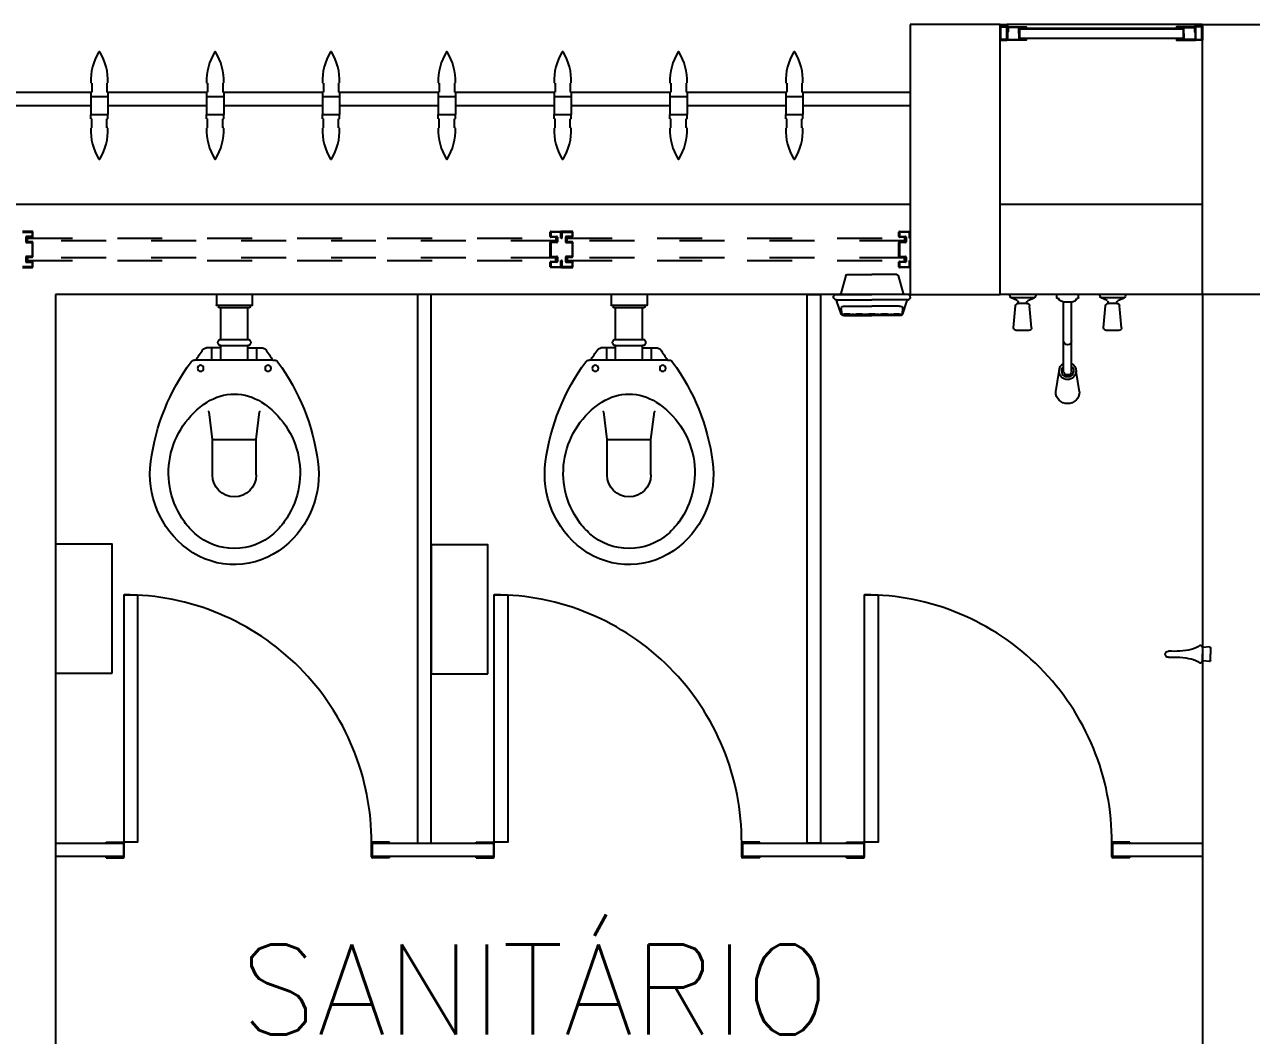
# Model space of a CAD drawing. Header units: millimetres. Extents: x 2128 to 2646, y 1972 to 2207.
# Drawn here: x 2356.643 to 2359.37, y 2113.717 to 2115.965 of the extents above; entities that cross this region are included whole.
import ezdxf

# ---------------------------------------------------------------- set-up
doc = ezdxf.new("R2010")
doc.units = ezdxf.units.MM
doc.linetypes.add('HIDDEN', pattern=[0.375, 0.25, -0.125])
for name, color, linetype in [('AR-ALV', 2, 'Continuous'), ('AR-BRISES', 1, 'Continuous'), ('AR-DIVISÓRIAS', 230, 'Continuous'), ('AR-ESQ', 1, 'Continuous'), ('AR-ESTC', 3, 'Continuous'), ('AR-LOUCAS', 2, 'Continuous'), ('AR-LOUÇAS', 1, 'Continuous'), ('AR-PORTA', 1, 'Continuous'), ('BR-PAINEL', 1, 'Continuous'), ('BR-SUPORTE', 1, 'Continuous'), ('DT-ESQ-BAGUETE-C', 1, 'Continuous'), ('DT-ESQ-PERFIL CADEIRA-C', 2, 'Continuous'), ('DT-ESQ-PERFIL CADEIRA-V', 2, 'Continuous'), ('DT-ESQ-VENEZIANA-C', 1, 'Continuous'), ('DT-ESQ-VENEZIANA-V', 1, 'Continuous'), ('DT-ESQ-VIDRO-PROJ', 32, 'HIDDEN'), ('DT-TXTMOD', 1, 'Continuous'), ('DV- VISTA', 2, 'Continuous'), ('DV-TEXTO', 2, 'Continuous'), ('mov', 1, 'Continuous'), ('pm1', 2, 'Continuous'), ('pm2', 2, 'Continuous'), ('TEXTO', 2, 'Continuous'), ('WC1', 1, 'Continuous'), ('WC2', 1, 'Continuous'), ('WC3', 1, 'Continuous')]:
    doc.layers.add(name, color=color, linetype=linetype)
doc.styles.add('S10', font='simplex.shx', dxfattribs={"height": 0.1})
doc.styles.add('S12', font='simplex.shx', dxfattribs={"width": 1.1, "height": 0.12})
doc.styles.add('UNB-100', font='simplex.shx', dxfattribs={"height": 0.2})

# ---------------------------------------------------------------- blocks, each defined once
blk = doc.blocks.new('CHVR-01P')
at = {"layer": 'WC1'}
for p, q in [((-0.08, 0.114), (-0.08, 0.086)), ((-0.074, 0.12), (-0.0254, 0.1155)), ((-0.02, 0.1096), (-0.0176, 0.1096)), ((-0.0139, 0.1119), (-0.0077, 0.1257)), ((-0.0015, 0.129), (-0.0052, 0.1279)), ((-0.074, 0.08), (-0.0254, 0.0845)), ((-0.02, 0.0904), (-0.0176, 0.0904)), ((-0.0139, 0.0881), (-0.0077, 0.0743)), ((-0.0015, 0.071), (-0.0052, 0.0721)), ((-0.2165, 0.0264), (-0.1704, 0.0189)), ((-0.1704, 0.0088), (-0.1537, 0.0088)), ((-0.1537, 0.0088), (-0.0176, 0.0088)), ((-0.0176, 0.0088), (-0.0133, 0.0174)), ((-0.0131, 0.0178), (-0.0132, 0.0176)), ((-0.0126, 0.0182), (-0.0088, 0.0206)), ((-0.0088, 0.0222), (-0.0088, 0.0206)), ((-0.0068, 0.0242), (0, 0.0242)), ((-0.2165, -0.0264), (-0.1704, -0.0189)), ((-0.1704, -0.0088), (-0.1537, -0.0088)), ((-0.1537, -0.0088), (-0.0176, -0.0088)), ((-0.0176, -0.0088), (-0.0133, -0.0174)), ((-0.0131, -0.0178), (-0.0132, -0.0176)), ((-0.0126, -0.0182), (-0.0088, -0.0206)), ((-0.0088, -0.0206), (-0.0088, -0.0222)), ((-0.0068, -0.0242), (0, -0.0242)), ((-0.074, -0.08), (-0.0254, -0.0845)), ((-0.0139, -0.0881), (-0.0077, -0.0743)), ((-0.0015, -0.071), (-0.0052, -0.0721)), ((-0.08, -0.086), (-0.08, -0.114)), ((-0.02, -0.0904), (-0.0176, -0.0904)), ((-0.074, -0.12), (-0.0254, -0.1155)), ((-0.02, -0.1096), (-0.0176, -0.1096)), ((-0.0139, -0.1119), (-0.0077, -0.1257)), ((-0.0015, -0.129), (-0.0052, -0.1279))]:
    blk.add_line(p, q, dxfattribs=at)
for centre, radius, start, end in [((-0.074, 0.114), 0.006, 90, 180), ((-0.026, 0.1096), 0.006, 0, 84.4007), ((-0.0176, 0.1136), 0.004, 270, 335.6127), ((-0.004, 0.1241), 0.004, 107.5303, 155.6127), ((-0.001, 0.1282), 0.001, 0, 122.0054), ((-0.074, 0.086), 0.006, 180, 270), ((-0.026, 0.0904), 0.006, 275.5993, 0), ((-0.0176, 0.0864), 0.004, 24.3873, 90), ((-0.004, 0.0759), 0.004, 204.3873, 252.4697), ((-0.001, 0.0718), 0.001, 237.9946, 0), ((0, 0.07), 0.000002, 180, 270), ((-0.2165, 0), 0.0264, 90, 270), ((-0.1704, 0), 0.0189, 90, 270), ((-0.1704, 0), 0.0088, 90, 270), ((-0.1704, 0), 0.0189, 27.7177, 90), ((-0.0115, 0.0165), 0.002, 122.7806, 153.4349), ((-0.0068, 0.0222), 0.002, 90, 180), ((-0.1704, 0), 0.0189, 270, 332.2823), ((-0.0115, -0.0165), 0.002, 206.5651, 237.2194), ((-0.0068, -0.0222), 0.002, 180, 270), ((-0.074, -0.086), 0.006, 90, 180), ((-0.004, -0.0759), 0.004, 107.5303, 155.6127), ((-0.001, -0.0718), 0.001, 0, 122.0054), ((-0.026, -0.0904), 0.006, 0, 84.4007), ((-0.0176, -0.0864), 0.004, 270, 335.6127), ((-0.074, -0.114), 0.006, 180, 270), ((-0.026, -0.1096), 0.006, 275.5993, 0), ((-0.0176, -0.1136), 0.004, 24.3873, 90), ((-0.004, -0.1241), 0.004, 204.3873, 252.4697), ((-0.001, -0.1282), 0.001, 237.9946, 0), ((0, -0.13), 0.000002, 180, 270)]:
    blk.add_arc(centre, radius, start, end, dxfattribs=at)
at = {"layer": 'WC2'}
for p, q in [((-0.02, 0.1096), (-0.02, 0.0904)), ((-0.0077, 0.1257), (-0.0077, 0.0743)), ((-0.0176, 0.0088), (-0.0176, -0.0088)), ((-0.0077, -0.0743), (-0.0077, -0.1257)), ((-0.02, -0.0904), (-0.02, -0.1096))]:
    blk.add_line(p, q, dxfattribs=at)
for centre, radius, start, end in [((-0.1704, 0), 0.0132, 41.8103, 318.1897), ((-0.1031, 0), 0.0088, 90, 270)]:
    blk.add_arc(centre, radius, start, end, dxfattribs=at)
blk = doc.blocks.new('pb55-gr-01p')
at = {"layer": 'mov'}
blk.add_arc((0.0015, 0.0172), 0.55, 359.7335, 90, dxfattribs=at)
at = {"layer": 'pm1'}
blk.add_lwpolyline([(0.0315, 0.5673), (0.0315, 0.0172), (0.0015, 0.0172), (0.0015, 0.5673)], close=True, dxfattribs=at)
at = {"layer": 'pm2'}
for p, q in [((-0.0385, 0.0172), (-0.0008, 0.0172)), ((-0.0385, 0.0158), (-0.0385, 0.0172)), ((-0.0008, 0.0158), (-0.0385, 0.0158)), ((0, 0.015), (0, -0.015)), ((0.0015, -0.0152), (0.0015, 0.015)), ((0.5515, -0.0152), (0.5515, 0.015)), ((0.553, 0.015), (0.553, -0.015)), ((0.5915, 0.0172), (0.5537, 0.0172)), ((0.5537, 0.0158), (0.5915, 0.0158)), ((0.5915, 0.0158), (0.5915, 0.0172)), ((-0.001, -0.016), (-0.0385, -0.016)), ((-0.0385, -0.0175), (-0.0385, -0.016)), ((-0.0385, -0.0175), (-0.0008, -0.0175)), ((0.5915, -0.0175), (0.5537, -0.0175)), ((0.554, -0.016), (0.5915, -0.016)), ((0.5915, -0.0175), (0.5915, -0.016))]:
    blk.add_line(p, q, dxfattribs=at)
for centre, radius, start, end in [((-0.0008, 0.015), 0.00225, 0, 90), ((-0.0008, 0.015), 0.00075, 0, 90), ((0.5537, 0.015), 0.00225, 90, 180), ((0.5537, 0.015), 0.00075, 90, 180), ((-0.001, -0.015), 0.001, 270, 0), ((-0.0008, -0.0152), 0.00225, 270, 0), ((0.5537, -0.0152), 0.00225, 180, 270), ((0.554, -0.015), 0.001, 180, 270)]:
    blk.add_arc(centre, radius, start, end, dxfattribs=at)
blk = doc.blocks.new('DV4')
at = {"layer": 'DV- VISTA'}
blk.add_lwpolyline([(0.03, 0), (0.03, -1.22), (0, -1.22), (0, 0)], close=True, dxfattribs=at)
at = {"layer": 'DV-TEXTO', "style": 'S12'}
for tag, p, flags in [('ACABAMENTO', (0.3815, -0.3084), 3), ('CANTONEIRA', (0.5815, -0.3084), 3), ('DIVISÓRIA', (-0.0185, -0.3084), 2), ('TAMANHO', (0.1815, -0.3084), 3)]:
    blk.add_attdef(tag, p, '', height=0.12, rotation=90, dxfattribs=dict(at, flags=flags))
blk = doc.blocks.new('DV3')
at = {"layer": 'DV- VISTA'}
blk.add_lwpolyline([(0.03, 0), (0.03, -0.15), (0, -0.15), (0, 0)], close=True, dxfattribs=at)
at = {"layer": 'DV-TEXTO', "style": 'S12'}
for tag, p, flags in [('ACABAMENTO', (0.3798, -0.2006), 3), ('CANTONEIRA', (0.5798, -0.2006), 3), ('DIVISÓRIA', (-0.0202, -0.2006), 2), ('TAMANHO', (0.1798, -0.2006), 3)]:
    blk.add_attdef(tag, p, '', height=0.12, rotation=90, dxfattribs=dict(at, flags=flags))
blk = doc.blocks.new('DV9')
at = {"layer": 'DV- VISTA'}
blk.add_lwpolyline([(0.27, -0.03), (0, -0.03), (0, 0), (0.27, 0)], close=True, dxfattribs=at)
at = {"layer": 'DV-TEXTO', "style": 'S12'}
for tag, p, flags in [('DIVISÓRIA', (0.0161, 0.0342), 2), ('TAMANHO', (0.0161, -0.1658), 3), ('ACABAMENTO', (0.0161, -0.3658), 3), ('CANTONEIRA', (0.0161, -0.5658), 3)]:
    blk.add_attdef(tag, p, '', height=0.12, dxfattribs=dict(at, flags=flags))
blk = doc.blocks.new('DV12')
at = {"layer": 'DV- VISTA'}
blk.add_lwpolyline([(0.03, 0.2), (0.03, 0), (0, 0), (0, 0.2)], close=True, dxfattribs=at)
at = {"layer": 'DV-TEXTO', "style": 'S12'}
for tag, p, flags in [('ACABAMENTO', (0.3798, -0.0006), 3), ('CANTONEIRA', (0.5798, -0.0006), 3), ('DIVISÓRIA', (-0.0202, -0.0006), 2), ('TAMANHO', (0.1798, -0.0006), 3)]:
    blk.add_attdef(tag, p, '', height=0.12, rotation=90, dxfattribs=dict(at, flags=flags))
blk = doc.blocks.new('EF59-P')
at = {"layer": 'DT-ESQ-VIDRO-PROJ', "ltscale": 0.1}
for points in [[(0.025, -0.1285), (0.025, -0.1385, -0.414214), (0.0235, -0.14), (0.0015, -0.14, -0.414214), (0, -0.1385), (0, -0.125), (0.0015, -0.125), (0.0015, -0.138, 0.414214), (0.002, -0.1385), (0.023, -0.1385, 0.414214), (0.0235, -0.138), (0.0235, -0.1285), (0.0105, -0.1285, -0.414214), (0.009, -0.127), (0.009, -0.117, -0.414214), (0.0105, -0.1155), (0.0235, -0.1155), (0.0235, -0.0845), (0.0105, -0.0845, -0.414214), (0.009, -0.083), (0.009, -0.073, -0.414214), (0.0105, -0.0715), (0.0235, -0.0715), (0.0235, -0.062, 0.414214), (0.023, -0.0615), (0.002, -0.0615, 0.414214), (0.0015, -0.062), (0.0015, -0.075), (0, -0.075), (0, -0.0615, -0.414214), (0.0015, -0.06), (0.0235, -0.06, -0.414214), (0.025, -0.0615), (0.025, -0.0715, -0.414214), (0.0235, -0.073), (0.0105, -0.073), (0.0105, -0.083), (0.0235, -0.083), (0.0235, -0.083, -0.414214), (0.025, -0.0845), (0.025, -0.1155, -0.414214), (0.0235, -0.117), (0.0235, -0.117), (0.0105, -0.117), (0.0105, -0.127), (0.0235, -0.127, -0.414214)], [(0.75, -0.1285), (0.75, -0.1385, 0.414214), (0.7515, -0.14), (0.7735, -0.14, 0.414214), (0.775, -0.1385), (0.775, -0.125), (0.7735, -0.125), (0.7735, -0.138, -0.414214), (0.773, -0.1385), (0.752, -0.1385, -0.414214), (0.7515, -0.138), (0.7515, -0.1285), (0.7645, -0.1285, 0.414214), (0.766, -0.127), (0.766, -0.117, 0.414214), (0.7645, -0.1155), (0.7515, -0.1155), (0.7515, -0.0845), (0.7645, -0.0845, 0.414214), (0.766, -0.083), (0.766, -0.073, 0.414214), (0.7645, -0.0715), (0.7515, -0.0715), (0.7515, -0.062, -0.414214), (0.752, -0.0615), (0.773, -0.0615, -0.414214), (0.7735, -0.062), (0.7735, -0.075), (0.775, -0.075), (0.775, -0.0615, 0.414214), (0.7735, -0.06), (0.7515, -0.06, 0.414214), (0.75, -0.0615), (0.75, -0.0715, 0.414214), (0.7515, -0.073), (0.7645, -0.073), (0.7645, -0.083), (0.7515, -0.083), (0.7515, -0.083, 0.414214), (0.75, -0.0845), (0.75, -0.1155, 0.414214), (0.7515, -0.117), (0.7515, -0.117), (0.7645, -0.117), (0.7645, -0.127), (0.7515, -0.127, 0.414214)], [(0.8, -0.1285), (0.8, -0.1385, -0.414214), (0.7985, -0.14), (0.7765, -0.14, -0.414214), (0.775, -0.1385), (0.775, -0.125), (0.7765, -0.125), (0.7765, -0.138, 0.414214), (0.777, -0.1385), (0.798, -0.1385, 0.414214), (0.7985, -0.138), (0.7985, -0.1285), (0.7855, -0.1285, -0.414214), (0.784, -0.127), (0.784, -0.117, -0.414214), (0.7855, -0.1155), (0.7985, -0.1155), (0.7985, -0.0845), (0.7855, -0.0845, -0.414214), (0.784, -0.083), (0.784, -0.073, -0.414214), (0.7855, -0.0715), (0.7985, -0.0715), (0.7985, -0.062, 0.414214), (0.798, -0.0615), (0.777, -0.0615, 0.414214), (0.7765, -0.062), (0.7765, -0.075), (0.775, -0.075), (0.775, -0.0615, -0.414214), (0.7765, -0.06), (0.7985, -0.06, -0.414214), (0.8, -0.0615), (0.8, -0.0715, -0.414214), (0.7985, -0.073), (0.7855, -0.073), (0.7855, -0.083), (0.7985, -0.083), (0.7985, -0.083, -0.414214), (0.8, -0.0845), (0.8, -0.1155, -0.414214), (0.7985, -0.117), (0.7985, -0.117), (0.7855, -0.117), (0.7855, -0.127), (0.7985, -0.127, -0.414214)]]:
    blk.add_lwpolyline(points, format="xyb", close=True, dxfattribs=at)
for points in [[(0.7625, -0.081), (0.7625, -0.075), (0.0125, -0.075), (0.0125, -0.081)], [(1.9625, -0.081), (1.9625, -0.075), (0.7875, -0.075), (0.7875, -0.081)], [(0.7625, -0.119), (0.7625, -0.125), (0.0125, -0.125), (0.0125, -0.119)], [(1.9625, -0.119), (1.9625, -0.125), (0.7875, -0.125), (0.7875, -0.119)]]:
    blk.add_lwpolyline(points, close=True, dxfattribs=at)
for points in [[(1.973, -0.1385), (1.952, -0.1385, -0.414214), (1.9515, -0.138), (1.9515, -0.1285), (1.9645, -0.1285, 0.414214), (1.966, -0.127), (1.966, -0.117, 0.414214), (1.9645, -0.1155), (1.9515, -0.1155), (1.9515, -0.0845), (1.9645, -0.0845, 0.414214), (1.966, -0.083), (1.966, -0.073, 0.414214), (1.9645, -0.0715), (1.9515, -0.0715), (1.9515, -0.062, -0.414214), (1.952, -0.0615), (1.973, -0.0615, -0.414214)], [(1.9735, -0.06), (1.9515, -0.06, 0.414214), (1.95, -0.0615), (1.95, -0.0715, 0.414214), (1.9515, -0.073), (1.9645, -0.073), (1.9645, -0.083), (1.9515, -0.083), (1.9515, -0.083, 0.414214), (1.95, -0.0845), (1.95, -0.1155, 0.414214), (1.9515, -0.117), (1.9515, -0.117), (1.9645, -0.117), (1.9645, -0.127), (1.9515, -0.127, 0.414214), (1.95, -0.1285), (1.95, -0.1385, 0.414214), (1.9515, -0.14), (1.9735, -0.14, 0.414214)]]:
    blk.add_lwpolyline(points, format="xyb", dxfattribs=at)
at = {"layer": 'DT-TXTMOD', "ltscale": 0.1, "style": 'S10', "flags": 3}
for tag, p in [('M01', (0.025, -0.28)), ('M02', (0.3253, -0.28)), ('M03', (0.627, -0.28)), ('M04', (0.9288, -0.28)), ('M05', (1.2306, -0.28)), ('M06', (1.5323, -0.28)), ('M07', (1.8341, -0.28)), ('M08', (2.1359, -0.28)), ('M09', (2.4376, -0.28)), ('M10', (2.7394, -0.28)), ('M11', (3.0412, -0.28)), ('M12', (3.3429, -0.28)), ('M13', (3.6447, -0.28)), ('M14', (3.9464, -0.28)), ('M15', (4.2482, -0.28)), ('M16', (4.55, -0.28)), ('M17', (4.8517, -0.28))]:
    blk.add_attdef(tag, p, '', height=0.1, dxfattribs=at)
blk = doc.blocks.new('BR-MODULO8')
at = {"layer": 'BR-PAINEL'}
for p, q in [((-1.8217, 0.27), (-1.8192, 0.27)), ((-1.8217, 0.25), (-1.8217, 0.24)), ((-1.8217, 0.25), (-1.8192, 0.25)), ((-1.8192, 0.27), (-1.8192, 0.25)), ((-1.7858, 0.27), (-1.7858, 0.25)), ((-1.7833, 0.27), (-1.7858, 0.27)), ((-1.7833, 0.25), (-1.7858, 0.25)), ((-1.7833, 0.25), (-1.7833, 0.24)), ((-1.5642, 0.27), (-1.5617, 0.27)), ((-1.5642, 0.25), (-1.5642, 0.24)), ((-1.5642, 0.25), (-1.5617, 0.25)), ((-1.5617, 0.27), (-1.5617, 0.25)), ((-1.5283, 0.27), (-1.5283, 0.25)), ((-1.5258, 0.27), (-1.5283, 0.27)), ((-1.5258, 0.25), (-1.5283, 0.25)), ((-1.5258, 0.25), (-1.5258, 0.24)), ((-1.3067, 0.27), (-1.3042, 0.27)), ((-1.3067, 0.25), (-1.3067, 0.24)), ((-1.3067, 0.25), (-1.3042, 0.25)), ((-1.3042, 0.27), (-1.3042, 0.25)), ((-1.2708, 0.27), (-1.2708, 0.25)), ((-1.2683, 0.27), (-1.2708, 0.27)), ((-1.2683, 0.25), (-1.2708, 0.25)), ((-1.2683, 0.25), (-1.2683, 0.24)), ((-1.0492, 0.27), (-1.0467, 0.27)), ((-1.0492, 0.25), (-1.0492, 0.24)), ((-1.0492, 0.25), (-1.0467, 0.25)), ((-1.0467, 0.27), (-1.0467, 0.25)), ((-1.0133, 0.27), (-1.0133, 0.25)), ((-1.0108, 0.27), (-1.0133, 0.27)), ((-1.0108, 0.25), (-1.0133, 0.25)), ((-1.0108, 0.25), (-1.0108, 0.24)), ((-0.7917, 0.27), (-0.7892, 0.27)), ((-0.7917, 0.25), (-0.7917, 0.24)), ((-0.7917, 0.25), (-0.7892, 0.25)), ((-0.7892, 0.27), (-0.7892, 0.25)), ((-0.7558, 0.27), (-0.7558, 0.25)), ((-0.7533, 0.27), (-0.7558, 0.27)), ((-0.7533, 0.25), (-0.7558, 0.25)), ((-0.7533, 0.25), (-0.7533, 0.24)), ((-0.5342, 0.27), (-0.5317, 0.27)), ((-0.5342, 0.25), (-0.5317, 0.25)), ((-0.5342, 0.25), (-0.5342, 0.24)), ((-0.5317, 0.27), (-0.5317, 0.25)), ((-0.4958, 0.27), (-0.4983, 0.27)), ((-0.4983, 0.27), (-0.4983, 0.25)), ((-0.4958, 0.25), (-0.4983, 0.25)), ((-0.4958, 0.25), (-0.4958, 0.24)), ((-0.2767, 0.27), (-0.2742, 0.27)), ((-0.2767, 0.25), (-0.2767, 0.24)), ((-0.2767, 0.25), (-0.2742, 0.25)), ((-0.2742, 0.27), (-0.2742, 0.25)), ((-0.2408, 0.27), (-0.2408, 0.25)), ((-0.2383, 0.27), (-0.2408, 0.27)), ((-0.2383, 0.25), (-0.2408, 0.25)), ((-0.2383, 0.25), (-0.2383, 0.24)), ((-1.8217, 0.24), (-1.7833, 0.24)), ((-1.8217, 0.24), (-1.8217, 0.2)), ((-1.7833, 0.24), (-1.7833, 0.2)), ((-1.5642, 0.24), (-1.5258, 0.24)), ((-1.5642, 0.24), (-1.5642, 0.2)), ((-1.5258, 0.24), (-1.5258, 0.2)), ((-1.3067, 0.24), (-1.2683, 0.24)), ((-1.3067, 0.24), (-1.3067, 0.2)), ((-1.2683, 0.24), (-1.2683, 0.2)), ((-1.0492, 0.24), (-1.0108, 0.24)), ((-1.0492, 0.24), (-1.0492, 0.2)), ((-1.0108, 0.24), (-1.0108, 0.2)), ((-0.7917, 0.24), (-0.7533, 0.24)), ((-0.7917, 0.24), (-0.7917, 0.2)), ((-0.7533, 0.24), (-0.7533, 0.2)), ((-0.5342, 0.24), (-0.5342, 0.2)), ((-0.5342, 0.24), (-0.4958, 0.24)), ((-0.4958, 0.24), (-0.4958, 0.2)), ((-0.2767, 0.24), (-0.2383, 0.24)), ((-0.2767, 0.24), (-0.2767, 0.2)), ((-0.2383, 0.24), (-0.2383, 0.2)), ((-1.8217, 0.2), (-1.7833, 0.2)), ((-1.8217, 0.19), (-1.8217, 0.2)), ((-1.7833, 0.19), (-1.7833, 0.2)), ((-1.5642, 0.2), (-1.5258, 0.2)), ((-1.5642, 0.19), (-1.5642, 0.2)), ((-1.5258, 0.19), (-1.5258, 0.2)), ((-1.3067, 0.2), (-1.2683, 0.2)), ((-1.3067, 0.19), (-1.3067, 0.2)), ((-1.2683, 0.19), (-1.2683, 0.2)), ((-1.0492, 0.2), (-1.0108, 0.2)), ((-1.0492, 0.19), (-1.0492, 0.2)), ((-1.0108, 0.19), (-1.0108, 0.2)), ((-0.7917, 0.2), (-0.7533, 0.2)), ((-0.7917, 0.19), (-0.7917, 0.2)), ((-0.7533, 0.19), (-0.7533, 0.2)), ((-0.5342, 0.19), (-0.5342, 0.2)), ((-0.5342, 0.2), (-0.4958, 0.2)), ((-0.4958, 0.19), (-0.4958, 0.2)), ((-0.2767, 0.2), (-0.2383, 0.2)), ((-0.2767, 0.19), (-0.2767, 0.2)), ((-0.2383, 0.19), (-0.2383, 0.2)), ((-1.8217, 0.19), (-1.8192, 0.19)), ((-1.8217, 0.17), (-1.8192, 0.17)), ((-1.8192, 0.17), (-1.8192, 0.19)), ((-1.7833, 0.19), (-1.7858, 0.19)), ((-1.7858, 0.17), (-1.7858, 0.19)), ((-1.7833, 0.17), (-1.7858, 0.17)), ((-1.5642, 0.19), (-1.5617, 0.19)), ((-1.5642, 0.17), (-1.5617, 0.17)), ((-1.5617, 0.17), (-1.5617, 0.19)), ((-1.5258, 0.19), (-1.5283, 0.19)), ((-1.5283, 0.17), (-1.5283, 0.19)), ((-1.5258, 0.17), (-1.5283, 0.17)), ((-1.3067, 0.19), (-1.3042, 0.19)), ((-1.3067, 0.17), (-1.3042, 0.17)), ((-1.3042, 0.17), (-1.3042, 0.19)), ((-1.2683, 0.19), (-1.2708, 0.19)), ((-1.2708, 0.17), (-1.2708, 0.19)), ((-1.2683, 0.17), (-1.2708, 0.17)), ((-1.0492, 0.19), (-1.0467, 0.19)), ((-1.0492, 0.17), (-1.0467, 0.17)), ((-1.0467, 0.17), (-1.0467, 0.19)), ((-1.0108, 0.19), (-1.0133, 0.19)), ((-1.0133, 0.17), (-1.0133, 0.19)), ((-1.0108, 0.17), (-1.0133, 0.17)), ((-0.7917, 0.19), (-0.7892, 0.19)), ((-0.7917, 0.17), (-0.7892, 0.17)), ((-0.7892, 0.17), (-0.7892, 0.19)), ((-0.7533, 0.19), (-0.7558, 0.19)), ((-0.7558, 0.17), (-0.7558, 0.19)), ((-0.7533, 0.17), (-0.7558, 0.17)), ((-0.5342, 0.19), (-0.5317, 0.19)), ((-0.5342, 0.17), (-0.5317, 0.17)), ((-0.5317, 0.17), (-0.5317, 0.19)), ((-0.4983, 0.17), (-0.4983, 0.19)), ((-0.4958, 0.19), (-0.4983, 0.19)), ((-0.4958, 0.17), (-0.4983, 0.17)), ((-0.2767, 0.19), (-0.2742, 0.19)), ((-0.2767, 0.17), (-0.2742, 0.17)), ((-0.2742, 0.17), (-0.2742, 0.19)), ((-0.2383, 0.19), (-0.2408, 0.19)), ((-0.2408, 0.17), (-0.2408, 0.19)), ((-0.2383, 0.17), (-0.2408, 0.17))]:
    blk.add_line(p, q, dxfattribs=at)
for centre, radius, start, end in [((-1.6967, 0.2739), 0.1251, 148.4721, 181.772), ((-1.8025, 0.3387), 0.001, 37.1012, 142.8988), ((-1.9083, 0.2739), 0.1251, 358.228, 31.5279), ((-1.4392, 0.2739), 0.1251, 148.4721, 181.772), ((-1.545, 0.3387), 0.001, 37.1012, 142.8988), ((-1.6508, 0.2739), 0.1251, 358.228, 31.5279), ((-1.1817, 0.2739), 0.1251, 148.4721, 181.772), ((-1.2875, 0.3387), 0.001, 37.1012, 142.8988), ((-1.3933, 0.2739), 0.1251, 358.228, 31.5279), ((-0.9242, 0.2739), 0.1251, 148.4721, 181.772), ((-1.03, 0.3387), 0.001, 37.1012, 142.8988), ((-1.1358, 0.2739), 0.1251, 358.228, 31.5279), ((-0.6667, 0.2739), 0.1251, 148.4721, 181.772), ((-0.7725, 0.3387), 0.001, 37.1012, 142.8988), ((-0.8783, 0.2739), 0.1251, 358.228, 31.5279), ((-0.4092, 0.2739), 0.1251, 148.4721, 181.772), ((-0.515, 0.3387), 0.001, 37.1012, 142.8988), ((-0.6208, 0.2739), 0.1251, 358.228, 31.5279), ((-0.1517, 0.2739), 0.1251, 148.4721, 181.772), ((-0.2575, 0.3387), 0.001, 37.1012, 142.8988), ((-0.3633, 0.2739), 0.1251, 358.228, 31.5279), ((-1.6967, 0.1661), 0.1251, 178.228, 211.5279), ((-1.9083, 0.1661), 0.1251, 328.4721, 1.772), ((-1.4392, 0.1661), 0.1251, 178.228, 211.5279), ((-1.6508, 0.1661), 0.1251, 328.4721, 1.772), ((-1.1817, 0.1661), 0.1251, 178.228, 211.5279), ((-1.3933, 0.1661), 0.1251, 328.4721, 1.772), ((-0.9242, 0.1661), 0.1251, 178.228, 211.5279), ((-1.1358, 0.1661), 0.1251, 328.4721, 1.772), ((-0.6667, 0.1661), 0.1251, 178.228, 211.5279), ((-0.8783, 0.1661), 0.1251, 328.4721, 1.772), ((-0.4092, 0.1661), 0.1251, 178.228, 211.5279), ((-0.6208, 0.1661), 0.1251, 328.4721, 1.772), ((-0.1517, 0.1661), 0.1251, 178.228, 211.5279), ((-0.3633, 0.1661), 0.1251, 328.4721, 1.772), ((-1.8025, 0.1013), 0.001, 217.1012, 322.8988), ((-1.545, 0.1013), 0.001, 217.1012, 322.8988), ((-1.2875, 0.1013), 0.001, 217.1012, 322.8988), ((-1.03, 0.1013), 0.001, 217.1012, 322.8988), ((-0.7725, 0.1013), 0.001, 217.1012, 322.8988), ((-0.515, 0.1013), 0.001, 217.1012, 322.8988), ((-0.2575, 0.1013), 0.001, 217.1012, 322.8988)]:
    blk.add_arc(centre, radius, start, end, dxfattribs=at)
at = {"layer": 'BR-SUPORTE'}
for p, q in [((-2.0408, 0.25), (-1.8192, 0.25)), ((-1.7833, 0.25), (-1.5617, 0.25)), ((-1.5258, 0.25), (-1.3042, 0.25)), ((-1.2683, 0.25), (-1.0467, 0.25)), ((-1.0108, 0.25), (-0.7892, 0.25)), ((-0.7533, 0.25), (-0.5317, 0.25)), ((-0.4958, 0.25), (-0.2742, 0.25)), ((-0.2383, 0.25), (0, 0.25)), ((-2.0408, 0.22), (-1.8217, 0.22)), ((-1.7833, 0.22), (-1.5642, 0.22)), ((-1.5258, 0.22), (-1.3067, 0.22)), ((-1.2683, 0.22), (-1.0492, 0.22)), ((-1.0108, 0.22), (-0.7917, 0.22)), ((-0.7533, 0.22), (-0.5342, 0.22)), ((-0.4958, 0.22), (-0.2767, 0.22)), ((-0.2383, 0.22), (0, 0.22))]:
    blk.add_line(p, q, dxfattribs=at)
blk = doc.blocks.new('BACI-01P')
at = {"layer": 'WC1'}
for p, q in [((0.146, 0.0857), (0.146, 0.0887)), ((0.1191, 0.03), (0.1191, 0.0624)), ((0.1191, 0.03), (0.1139, 0.03)), ((0.1139, 0.0298), (0.1139, -0.0298)), ((0.1191, -0.03), (0.1139, -0.03)), ((0.1191, -0.03), (0.1191, -0.0624)), ((0.146, -0.0857), (0.146, -0.0887))]:
    blk.add_line(p, q, dxfattribs=at)
for centre, radius, start, end in [((0.4364, -0.2936), 0.4837, 97.6805, 126.3454), ((0.3996, -0.0205), 0.2081, 36.8881, 97.6805), ((0.4044, -0.3155), 0.4771, 122.7818, 126.1604), ((0.1551, 0.0887), 0.00909, 126.3358, 180), ((0.4268, 0), 0.174, 320.4767, 36.8881), ((0.1282, 0.0624), 0.00909, 126.1604, 180), ((0.1282, -0.0624), 0.00909, 180, 233.8396), ((0.4044, 0.3155), 0.4771, 233.8396, 237.2182), ((0.1551, -0.0887), 0.00909, 180, 238.9825), ((0.4364, 0.2936), 0.4837, 233.7577, 262.3195), ((0.3996, 0.0205), 0.2081, 262.3195, 320.8979)]:
    blk.add_arc(centre, radius, start, end, dxfattribs=at)
at = {"layer": 'WC2'}
for p, q in [((0.146, -0.0857), (0.146, 0.0857)), ((0, 0.04), (0.023, 0.04)), ((0.025, 0.035), (0.025, 0.038)), ((0.025, -0.035), (0.025, 0.035)), ((0.025, 0.035), (0.028, 0.035)), ((0.03, -0.033), (0.03, 0.033)), ((0.1, 0.03), (0.03, 0.03)), ((0.1, 0.0298), (0.1, -0.0298)), ((0, -0.04), (0.023, -0.04)), ((0.025, -0.038), (0.025, -0.035)), ((0.025, -0.035), (0.028, -0.035)), ((0.1, -0.03), (0.03, -0.03))]:
    blk.add_line(p, q, dxfattribs=at)
for centre, radius, start, end in [((0.3966, -0.0404), 0.1866, 54.2515, 147.3201), ((0.4126, -0.0182), 0.1592, 41.3299, 54.2515), ((0.4333, 0), 0.1317, 0, 41.3299), ((0.3335, 0), 0.1117, 147.3201, 180), ((0.023, 0.038), 0.002, 0, 90), ((0.028, 0.033), 0.002, 0, 90), ((0.107, 0.0298), 0.00697, 0, 180), ((0.3335, 0), 0.1117, 180, 212.6799), ((0.4333, 0), 0.1317, 318.6701, 0), ((0.023, -0.038), 0.002, 270, 0), ((0.028, -0.033), 0.002, 270, 0), ((0.107, -0.0298), 0.00697, 180, 0), ((0.3966, 0.0404), 0.1866, 212.6799, 305.7485), ((0.4126, 0.0182), 0.1592, 305.7485, 318.6701)]:
    blk.add_arc(centre, radius, start, end, dxfattribs=at)
at = {"layer": 'WC3'}
for p, q in [((0.261, 0.0562), (0.2593, 0.0585)), ((0.3229, 0.0486), (0.261, 0.0562)), ((0.146, 0.0497), (0.1191, 0.0497)), ((0.146, 0.03), (0.1191, 0.03)), ((0.3229, 0.0486), (0.3229, -0.0486)), ((0.4015, 0.0486), (0.3229, 0.0486)), ((0.146, -0.03), (0.1191, -0.03)), ((0.146, -0.0497), (0.1191, -0.0497)), ((0.3229, -0.0486), (0.261, -0.0562)), ((0.4015, -0.0486), (0.3229, -0.0486)), ((0.261, -0.0562), (0.2593, -0.0585))]:
    blk.add_line(p, q, dxfattribs=at)
for centre in [(0.1641, 0.075), (0.1641, -0.075)]:
    blk.add_circle(centre, 0.00682, dxfattribs=at)
blk.add_arc((0.4015, 0), 0.0486, 270, 90, dxfattribs=at)
blk = doc.blocks.new('EF01C-P')
at = {"layer": 'DT-ESQ-BAGUETE-C', "ltscale": 0.1}
for points in [[(0.0015, 0.035), (0.015, 0.035), (0.015, 0.0335), (0.0015, 0.0335), (0.0015, 0.005), (0.015, 0.005), (0.015, 0.0035), (0.0015, 0.0035, -0.414214), (0, 0.005), (0, 0.0335, -0.414214)], [(0.4485, 0.035), (0.435, 0.035), (0.435, 0.0335), (0.4485, 0.0335), (0.4485, 0.005), (0.435, 0.005), (0.435, 0.0035), (0.4485, 0.0035, 0.414214), (0.45, 0.005), (0.45, 0.0335, 0.414214)]]:
    blk.add_lwpolyline(points, format="xyb", close=True, dxfattribs=at)
at = {"layer": 'DT-ESQ-PERFIL CADEIRA-C', "ltscale": 0.1}
for points in [[(0.01, 0.0015), (0.01, 0.003), (0.0015, 0.003, 1), (0.0015, 0), (0.015, 0, 0.414214), (0.0165, 0.0015), (0.0165, 0.0335), (0.043, 0.0335)], [(0.043, 0.0065), (0.018, 0.0065), (0.018, 0.0165), (0.0165, 0.0165), (0.0165, 0.0065, 0.414214), (0.018, 0.005), (0.043, 0.005), (0.0565, 0.005, 1), (0.0565, 0.008), (0.043, 0.008), (0.043, 0.02), (0.043, 0.032), (0.0565, 0.032, 1), (0.0565, 0.035), (0.043, 0.035), (0.0165, 0.035, 0.414214), (0.015, 0.0335), (0.015, 0.0015), (0.0015, 0.0015)], [(0.0415, 0.02), (0.0415, 0.032, -0.414214), (0.043, 0.0335), (0.0565, 0.0335)], [(0.407, 0.0065), (0.432, 0.0065), (0.432, 0.0165), (0.4335, 0.0165), (0.4335, 0.0065, -0.414214), (0.432, 0.005), (0.407, 0.005), (0.3935, 0.005, -1), (0.3935, 0.008), (0.407, 0.008), (0.407, 0.02), (0.407, 0.032), (0.3935, 0.032, -1), (0.3935, 0.035), (0.407, 0.035), (0.4335, 0.035, -0.414214), (0.435, 0.0335), (0.435, 0.0015), (0.4485, 0.0015)], [(0.4085, 0.02), (0.4085, 0.032, 0.414214), (0.407, 0.0335), (0.3935, 0.0335)], [(0.44, 0.0015), (0.44, 0.003), (0.4485, 0.003, -1), (0.4485, 0), (0.435, 0, -0.414214), (0.4335, 0.0015), (0.4335, 0.0335), (0.407, 0.0335)], [(0.0415, 0.02), (0.0415, 0.008, 0.414214), (0.043, 0.0065), (0.0565, 0.0065)], [(0.4085, 0.02), (0.4085, 0.008, -0.414214), (0.407, 0.0065), (0.3935, 0.0065)]]:
    blk.add_lwpolyline(points, format="xyb", dxfattribs=at)
at = {"layer": 'DT-ESQ-PERFIL CADEIRA-V', "ltscale": 0.1}
blk.add_line((0.015, 0), (0.435, 0), dxfattribs=at)
at = {"layer": 'DT-ESQ-VENEZIANA-C', "ltscale": 0.1}
for p, q in [((0.043, 0.0105), (0.407, 0.0105)), ((0.043, 0.009), (0.407, 0.009))]:
    blk.add_line(p, q, dxfattribs=at)
at = {"layer": 'DT-ESQ-VENEZIANA-V', "ltscale": 0.1}
blk.add_line((0.043, 0.031), (0.407, 0.031), dxfattribs=at)
at = {"layer": 'DT-TXTMOD', "ltscale": 0.1, "style": 'S10', "flags": 3}
blk.add_attdef('EF01C', (0.0208, -0.14), '', height=0.1, dxfattribs=at)
blk = doc.blocks.new('CABD-01p')
at = {"layer": 'WC1', "linetype": 'Continuous', "ltscale": 2.5}
for p, q in [((-0.016, 0.0155), (-0.0146, 0.0017)), ((-0.0149, 0), (0, 0)), ((-0.0142, 0.0175), (0, 0.0175)), ((0.0142, 0.0175), (0, 0.0175)), ((0.0149, 0), (0, 0)), ((0.016, 0.0155), (0.0146, 0.0017)), ((-0.0186, -0.0025), (-0.0159, -0.0009)), ((0.0186, -0.0025), (0.0159, -0.0009))]:
    blk.add_line(p, q, dxfattribs=at)
for centre, radius, start, end in [((-0.0142, 0.0157), 0.0018, 91.2466, 185.8606), ((-0.0173, 0.0014), 0.00271, 301.0917, 5.6913), ((0.0142, 0.0157), 0.0018, 354.1394, 88.7534), ((0.0173, 0.0014), 0.0027, 174.0971, 238.7968), ((-0.0172, -0.0049), 0.0027, 121.1387, 218.6898), ((-0.0544, -0.0346), 0.0449, 12.3103, 38.6321), ((-0.1863, -0.0635), 0.18, 356.1294, 12.3598), ((0.1863, -0.0635), 0.18, 167.6402, 183.8706), ((0.0544, -0.0346), 0.0449, 141.3679, 167.6897), ((0.0172, -0.0049), 0.0027, 321.3102, 58.8613), ((0, -0.0762), 0.00675, 176.1474, 269.4678), ((0, -0.0762), 0.00675, 270.5322, 3.8526)]:
    blk.add_arc(centre, radius, start, end, dxfattribs=at)
blk = doc.blocks.new('SBNT-01p')
at = {"layer": 'WC1', "linetype": 'Continuous', "ltscale": 2.5}
for p, q in [((-0.0581, 0.0418), (-0.0694, 0.0022)), ((-0.0552, 0.044), (0, 0.044)), ((0.0552, 0.044), (0, 0.044)), ((0.0581, 0.0418), (0.0694, 0.0022)), ((-0.0851, -0.006), (-0.0851, -0.004)), ((-0.0811, 0), (-0.0723, 0)), ((-0.0791, -0.012), (0, -0.012)), ((-0.0684, -0.043), (-0.0777, -0.016)), ((-0.0723, 0), (0, 0)), ((-0.0607, -0.026), (0, -0.026)), ((0.0723, 0), (0, 0)), ((0.0791, -0.012), (0, -0.012)), ((0.0607, -0.026), (0, -0.026)), ((0.0684, -0.043), (0.0777, -0.016)), ((0.0811, 0), (0.0723, 0)), ((0.0851, -0.006), (0.0851, -0.004)), ((-0.0682, -0.0311), (-0.0674, -0.0415)), ((-0.0628, -0.047), (0, -0.047)), ((0.0628, -0.047), (0, -0.047)), ((0.0682, -0.0311), (0.0674, -0.0415))]:
    blk.add_line(p, q, dxfattribs=at)
for centre, radius, start, end in [((-0.0552, 0.041), 0.00301, 90.1551, 164.1481), ((0.0552, 0.041), 0.00301, 15.8018, 89.8435), ((-0.081, -0.004), 0.00401, 90.1428, 180), ((-0.0723, 0.003), 0.00299, 269.9005, 344.0925), ((0.0723, 0.003), 0.003, 195.9572, 270.1008), ((-0.0791, -0.006), 0.006, 178.1828, 270.0649), ((-0.0853, -0.0186), 0.008, 19.0332, 63.6886), ((-0.0642, -0.0307), 0.004, 111.8465, 186.4416), ((-0.0607, -0.0395), 0.0135, 90.138, 111.9015), ((0.0607, -0.0395), 0.0135, 68.2235, 89.9698), ((0.0642, -0.0307), 0.004, 353.5122, 68.1432), ((0.0853, -0.0186), 0.008, 116.3192, 161.0393), ((0.0791, -0.006), 0.006, 269.9351, 1.8172), ((0.081, -0.004), 0.00401, 360, 89.8536), ((-0.0628, -0.041), 0.00599, 198.9151, 270.0458), ((-0.0614, -0.041), 0.006, 184.2344, 269.98), ((0.0614, -0.041), 0.006, 270.0199, 355.7005), ((0.0628, -0.041), 0.00599, 269.9505, 341.0588)]:
    blk.add_arc(centre, radius, start, end, dxfattribs=at)
at = {"layer": 'WC2', "linetype": 'Continuous', "ltscale": 2.5}
for centre, radius, start, end in [((-0.056, -0.093), 0.05, 76.4972, 101.9921), ((-0.042, -0.0348), 0.00987, 256.368, 283.7343), ((-0.028, -0.093), 0.05, 76.4973, 103.482), ((-0.014, -0.0348), 0.00987, 256.368, 283.7343), ((0.0001, -0.0935), 0.0506, 90.1604, 103.5085), ((-0.0001, -0.0935), 0.0506, 76.5339, 89.8802), ((0.014, -0.0348), 0.00987, 256.368, 283.7343), ((0.028, -0.093), 0.05, 76.4973, 103.482), ((0.042, -0.0348), 0.00987, 256.368, 283.7343), ((0.056, -0.0931), 0.0501, 77.876, 103.4612)]:
    blk.add_arc(centre, radius, start, end, dxfattribs=at)
blk = doc.blocks.new('PPLR-01p')
at = {"layer": 'WC1'}
blk.add_lwpolyline([(-0.1435, 0.126), (0.1435, 0.126), (0.1435, 0), (-0.1435, 0), (-0.1435, 0.126)], dxfattribs=at)

msp = doc.modelspace()

# ---------------------------------------------------------------- linework, layer by layer
at = {"layer": 'AR-ALV'}
for p, q in [((2358.6115, 2115.5651), (2353.4615, 2115.5651)), ((2359.2615, 2115.5651), (2358.8115, 2115.5651)), ((2358.6115, 2115.3651), (2356.7115, 2115.3651)), ((2356.7115, 2115.3651), (2356.7115, 2112.8651)), ((2359.2615, 2115.3651), (2358.8115, 2115.3651)), ((2359.2615, 2115.3651), (2359.2615, 2111.9151))]:
    msp.add_line(p, q, dxfattribs=at)
at = {"layer": 'AR-ESTC'}
for p, q in [((2358.8115, 2115.9651), (2358.6115, 2115.9651)), ((2358.6115, 2115.9651), (2358.6115, 2115.3651)), ((2358.8115, 2115.3651), (2358.8115, 2115.9651)), ((2359.2615, 2115.9651), (2359.4615, 2115.9651)), ((2359.2615, 2115.3651), (2359.2615, 2115.9651)), ((2358.6115, 2115.3651), (2358.8115, 2115.3651)), ((2359.4615, 2115.3651), (2359.2615, 2115.3651))]:
    msp.add_line(p, q, dxfattribs=at)

# ---------------------------------------------------------------- block references
at = {"layer": 'AR-BRISES'}
msp.add_blockref('BR-MODULO8', (2358.6115, 2115.5651), dxfattribs=at)
at = {"layer": 'AR-DIVISÓRIAS', "extrusion": (0, 0, -1), "zscale": -1}
msp.add_blockref('DV4', (-2357.5465, 2115.3651), dxfattribs=at)
at = {"layer": 'AR-DIVISÓRIAS'}
for name, p in [('DV4', (2358.3825, 2115.3651)), ('DV9', (2357.4155, 2114.1451)), ('DV9', (2358.2385, 2114.1451))]:
    msp.add_blockref(name, p, dxfattribs=at)
at = {"layer": 'AR-DIVISÓRIAS', "rotation": 270}
for name, p in [('DV3', (2356.8625, 2114.1451)), ('DV12', (2359.0615, 2114.1451))]:
    msp.add_blockref(name, p, dxfattribs=at)
at = {"layer": 'AR-ESQ', "rotation": 180}
for name, p in [('EF01C-P', (2359.2615, 2115.9651)), ('EF59-P', (2358.6115, 2115.3651))]:
    msp.add_blockref(name, p, dxfattribs=at)
at = {"layer": 'AR-LOUCAS', "extrusion": (0, 0, -1), "zscale": -1}
msp.add_blockref('SBNT-01p', (-2358.5265, 2115.3651), dxfattribs=at)
at = {"layer": 'AR-LOUCAS', "extrusion": (0, 0, -1), "zscale": -1, "rotation": 90}
for name, p in [('PPLR-01p', (-2356.7115, 2114.6664)), ('PPLR-01p', (-2357.5465, 2114.6651)), ('CABD-01p', (-2359.2615, 2114.5651))]:
    msp.add_blockref(name, p, dxfattribs=at)
at = {"layer": 'AR-LOUÇAS', "xscale": -1}
for name, p, rotation in [('BACI-01P', (2357.1091, 2115.3651), 90), ('BACI-01P', (2357.9866, 2115.3651), 90), ('CHVR-01P', (2358.9615, 2115.3651), 270)]:
    msp.add_blockref(name, p, dxfattribs=dict(at, rotation=rotation))
at = {"layer": 'AR-PORTA'}
for p in [(2356.8625, 2114.1301), (2357.6855, 2114.1301), (2358.5085, 2114.1301)]:
    msp.add_blockref('pb55-gr-01p', p, dxfattribs=at)

# ---------------------------------------------------------------- texts
at = {"layer": 'TEXTO', "style": 'UNB-100'}
msp.add_text('SANITÁRIO', height=0.2, dxfattribs=at).set_placement((2357.1215, 2113.7196))

doc.saveas('drawing.dxf')
